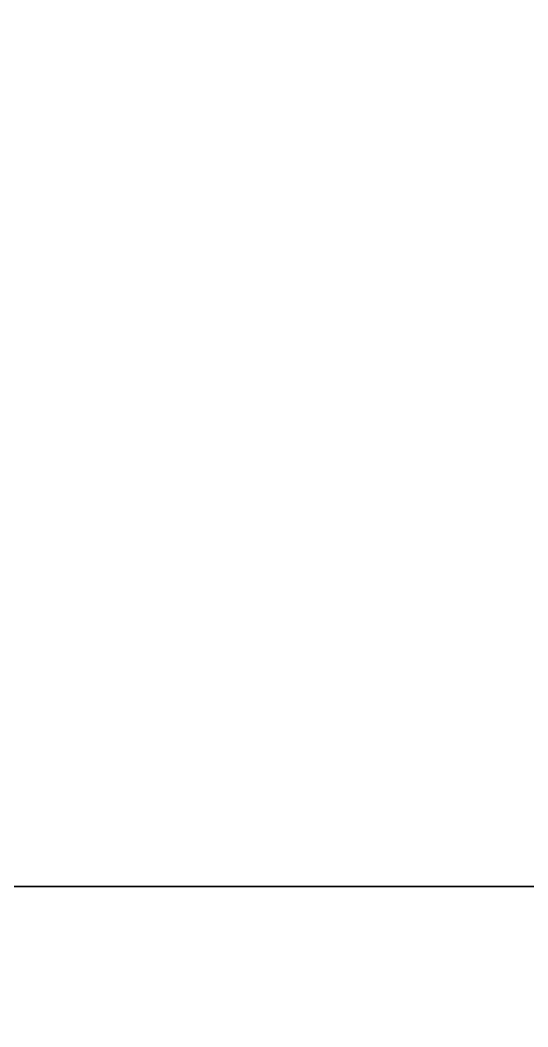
# Model space of a CAD drawing. Extents: x -150 to 2334, y -150 to 2984.
# Drawn here: x 1942 to 1988.7, y 2242.9 to 2335.5 of the extents above; entities that cross this region are included whole.
import ezdxf

# ---------------------------------------------------------------- set-up
doc = ezdxf.new("R2010")
doc.units = 0
for name, color, linetype in [('LAYER0', 7, 'CONTINUOUS'), ('LAYER732', 250, 'CONTINUOUS'), ('LAYER749', 250, 'CONTINUOUS'), ('LAYER766', 250, 'CONTINUOUS'), ('LAYER783', 250, 'CONTINUOUS'), ('LAYER817', 250, 'CONTINUOUS'), ('LAYER834', 250, 'CONTINUOUS'), ('LAYER845', 250, 'CONTINUOUS')]:
    doc.layers.add(name, color=color, linetype=linetype)

msp = doc.modelspace()

# ---------------------------------------------------------------- linework, layer by layer
at = {"layer": 'LAYER0', "invisible_edges": 1}
for points in [[(2334, 2984, -5), (-150, -150, -5), (-150, 2984, -5), (2334, 2984, -5)], [(-150, -150, -5), (2334, 2984, -5), (2334, -150, -5), (-150, -150, -5)], [(2334, -150), (-150, 2984), (-150, -150), (2334, -150)], [(-150, 2984), (2334, -150), (2334, 2984), (-150, 2984)]]:
    msp.add_3dface(points, dxfattribs=at)
at = {"layer": 'LAYER732', "invisible_edges": 1}
for points in [[(2139.4, 2775.792, 548.2), (1844, 2255.792, 548.2), (2139.4, 2255.792, 548.2), (2139.4, 2775.792, 548.2)], [(1844, 2255.792, 548.2), (2139.4, 2775.792, 548.2), (1844, 2775.792, 548.2), (1844, 2255.792, 548.2)], [(1844, 2775.792, 530.2), (2139.4, 2255.792, 530.2), (1844, 2255.792, 530.2), (1844, 2775.792, 530.2)], [(2139.4, 2255.792, 530.2), (1844, 2775.792, 530.2), (2139.4, 2775.792, 530.2), (2139.4, 2255.792, 530.2)], [(2139.4, 2255.792, 530.2), (1844, 2255.792, 548.2), (1844, 2255.792, 530.2), (2139.4, 2255.792, 530.2)], [(1844, 2255.792, 548.2), (2139.4, 2255.792, 530.2), (2139.4, 2255.792, 548.2), (1844, 2255.792, 548.2)]]:
    msp.add_3dface(points, dxfattribs=at)
at = {"layer": 'LAYER749', "invisible_edges": 1}
for points in [[(2139.4, 2775.792, 998.4), (1844, 2255.792, 998.4), (2139.4, 2255.792, 998.4), (2139.4, 2775.792, 998.4)], [(1844, 2255.792, 998.4), (2139.4, 2775.792, 998.4), (1844, 2775.792, 998.4), (1844, 2255.792, 998.4)], [(1844, 2775.792, 980.4), (2139.4, 2255.792, 980.4), (1844, 2255.792, 980.4), (1844, 2775.792, 980.4)], [(2139.4, 2255.792, 980.4), (1844, 2775.792, 980.4), (2139.4, 2775.792, 980.4), (2139.4, 2255.792, 980.4)], [(2139.4, 2255.792, 980.4), (1844, 2255.792, 998.4), (1844, 2255.792, 980.4), (2139.4, 2255.792, 980.4)], [(1844, 2255.792, 998.4), (2139.4, 2255.792, 980.4), (2139.4, 2255.792, 998.4), (1844, 2255.792, 998.4)]]:
    msp.add_3dface(points, dxfattribs=at)
at = {"layer": 'LAYER766', "invisible_edges": 1}
for points in [[(2139.4, 2775.792, 1448.6), (1844, 2255.792, 1448.6), (2139.4, 2255.792, 1448.6), (2139.4, 2775.792, 1448.6)], [(1844, 2255.792, 1448.6), (2139.4, 2775.792, 1448.6), (1844, 2775.792, 1448.6), (1844, 2255.792, 1448.6)], [(1844, 2775.792, 1430.6), (2139.4, 2255.792, 1430.6), (1844, 2255.792, 1430.6), (1844, 2775.792, 1430.6)], [(2139.4, 2255.792, 1430.6), (1844, 2775.792, 1430.6), (2139.4, 2775.792, 1430.6), (2139.4, 2255.792, 1430.6)], [(2139.4, 2255.792, 1430.6), (1844, 2255.792, 1448.6), (1844, 2255.792, 1430.6), (2139.4, 2255.792, 1430.6)], [(1844, 2255.792, 1448.6), (2139.4, 2255.792, 1430.6), (2139.4, 2255.792, 1448.6), (1844, 2255.792, 1448.6)]]:
    msp.add_3dface(points, dxfattribs=at)
at = {"layer": 'LAYER783', "invisible_edges": 1}
for points in [[(2139.4, 2775.792, 1898.8), (1844, 2255.792, 1898.8), (2139.4, 2255.792, 1898.8), (2139.4, 2775.792, 1898.8)], [(1844, 2255.792, 1898.8), (2139.4, 2775.792, 1898.8), (1844, 2775.792, 1898.8), (1844, 2255.792, 1898.8)], [(1844, 2775.792, 1880.8), (2139.4, 2255.792, 1880.8), (1844, 2255.792, 1880.8), (1844, 2775.792, 1880.8)], [(2139.4, 2255.792, 1880.8), (1844, 2775.792, 1880.8), (2139.4, 2775.792, 1880.8), (2139.4, 2255.792, 1880.8)], [(2139.4, 2255.792, 1880.8), (1844, 2255.792, 1898.8), (1844, 2255.792, 1880.8), (2139.4, 2255.792, 1880.8)], [(1844, 2255.792, 1898.8), (2139.4, 2255.792, 1880.8), (2139.4, 2255.792, 1898.8), (1844, 2255.792, 1898.8)]]:
    msp.add_3dface(points, dxfattribs=at)
at = {"layer": 'LAYER817', "invisible_edges": 1}
for points in [[(2164, 2255.792), (1844, 2255.792, 2350), (2164, 2255.792, 2350), (2164, 2255.792)], [(1844, 2255.792, 2350), (2164, 2255.792), (1844, 2255.792), (1844, 2255.792, 2350)], [(2164, 2255.792), (1844, 2237.792), (1844, 2255.792), (2164, 2255.792)], [(1844, 2237.792), (2164, 2255.792), (2164, 2237.792), (1844, 2237.792)], [(2164, 2237.792, 2350), (1844, 2255.792, 2350), (1844, 2237.792, 2350), (2164, 2237.792, 2350)], [(1844, 2255.792, 2350), (2164, 2237.792, 2350), (2164, 2255.792, 2350), (1844, 2255.792, 2350)]]:
    msp.add_3dface(points, dxfattribs=at)
at = {"layer": 'LAYER834', "invisible_edges": 1}
for points in [[(2164, 2255.792, 80), (1844, 2775.792, 80), (2164, 2775.792, 80), (2164, 2255.792, 80)], [(1844, 2775.792, 80), (2164, 2255.792, 80), (1844, 2255.792, 80), (1844, 2775.792, 80)], [(1844, 2255.792, 98), (2164, 2775.792, 98), (1844, 2775.792, 98), (1844, 2255.792, 98)], [(2164, 2775.792, 98), (1844, 2255.792, 98), (2164, 2255.792, 98), (2164, 2775.792, 98)], [(2164, 2255.792, 80), (1844, 2255.792, 98), (1844, 2255.792, 80), (2164, 2255.792, 80)], [(1844, 2255.792, 98), (2164, 2255.792, 80), (2164, 2255.792, 98), (1844, 2255.792, 98)]]:
    msp.add_3dface(points, dxfattribs=at)
at = {"layer": 'LAYER845', "invisible_edges": 1}
for points in [[(2164, 2775.792, 2349), (1844, 2255.792, 2349), (2164, 2255.792, 2349), (2164, 2775.792, 2349)], [(1844, 2255.792, 2349), (2164, 2775.792, 2349), (1844, 2775.792, 2349), (1844, 2255.792, 2349)], [(1844, 2775.792, 2331), (2164, 2255.792, 2331), (1844, 2255.792, 2331), (1844, 2775.792, 2331)], [(2164, 2255.792, 2331), (1844, 2775.792, 2331), (2164, 2775.792, 2331), (2164, 2255.792, 2331)], [(2164, 2255.792, 2331), (1844, 2255.792, 2349), (1844, 2255.792, 2331), (2164, 2255.792, 2331)], [(1844, 2255.792, 2349), (2164, 2255.792, 2331), (2164, 2255.792, 2349), (1844, 2255.792, 2349)]]:
    msp.add_3dface(points, dxfattribs=at)

doc.saveas('drawing.dxf')
